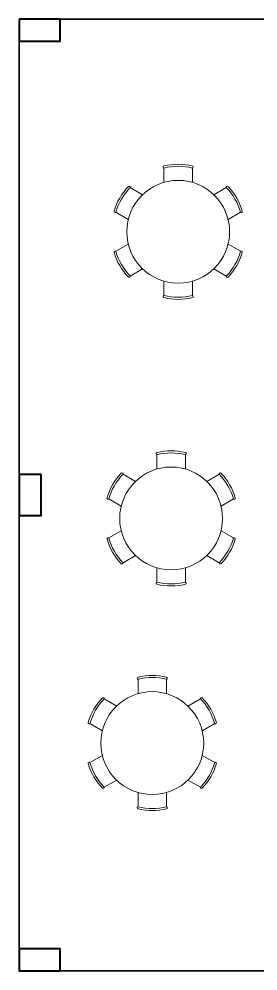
# Model space of a CAD drawing. Header units: millimetres. Extents: x 3079 to 579737, y 1565 to 1161826.
# Drawn here: x 73095 to 76859, y 679722 to 694722 of the extents above; entities that cross this region are included whole.
import ezdxf

# ---------------------------------------------------------------- set-up
doc = ezdxf.new("R2010")
doc.units = ezdxf.units.MM
doc.layers.add('1', color=7, linetype='Continuous', lineweight=35)
doc.layers.add('A_COL', color=250, linetype='Continuous', lineweight=40)
doc.layers.add('FURNITURE', color=253, linetype='Continuous', lineweight=5, transparency=0.05)

msp = doc.modelspace()

# ---------------------------------------------------------------- linework, layer by layer
at = {"layer": '1'}
for p, q in [((73095, 679722), (73095, 694722)), ((73095, 694722), (78420, 694722)), ((96879, 679722), (73095, 679722))]:
    msp.add_line(p, q, dxfattribs=at)
at = {"layer": 'A_COL'}
for points in [[(73095, 694722), (73095, 694372), (73745, 694372), (73745, 694722)], [(73445, 687547), (73095, 687547), (73095, 686897), (73445, 686897)], [(73095, 680072), (73095, 679722), (73745, 679722), (73745, 680072)]]:
    msp.add_lwpolyline(points, close=True, dxfattribs=at)
at = {"layer": 'FURNITURE'}
for p, q in [((75377, 692374), (75377, 692148)), ((75827, 692148), (75827, 692374)), ((75041, 691954), (74845, 692067)), ((76360, 692067), (76164, 691954)), ((74620, 691677), (74816, 691564)), ((76389, 691564), (76585, 691677)), ((74816, 691175), (74620, 691062)), ((76585, 691062), (76389, 691175)), ((74845, 690672), (75041, 690786)), ((76164, 690786), (76360, 690672)), ((75377, 690591), (75377, 690365)), ((75827, 690365), (75827, 690591)), ((75266, 687857), (75266, 687631)), ((75716, 687631), (75716, 687857)), ((74929, 687436), (74733, 687550)), ((76248, 687550), (76052, 687436)), ((74508, 687160), (74704, 687047)), ((76277, 687047), (76473, 687160)), ((74704, 686658), (74508, 686545)), ((76473, 686545), (76277, 686658)), ((74733, 686155), (74929, 686269)), ((76052, 686269), (76248, 686155)), ((75266, 686074), (75266, 685848)), ((75716, 685848), (75716, 686074)), ((74969, 684318), (74969, 684091)), ((75419, 684091), (75419, 684318)), ((74633, 683897), (74437, 684010)), ((75952, 684010), (75756, 683897)), ((74212, 683621), (74408, 683507)), ((75981, 683507), (76177, 683621)), ((74408, 683119), (74212, 683006)), ((76177, 683006), (75981, 683119)), ((74437, 682616), (74633, 682729)), ((75756, 682729), (75952, 682616)), ((74969, 682535), (74969, 682309)), ((75419, 682309), (75419, 682535))]:
    msp.add_line(p, q, dxfattribs=at)
for centre in [(75602, 691370), (75491, 686853), (75194, 683313)]:
    msp.add_circle(centre, 810, dxfattribs=at)
for centre, radius, start, end in [((75382, 692390), 16.9, 107.8005, 188.662), ((75602, 691505), 929, 75.978, 104.022), ((75602, 691473), 929, 75.978, 104.022), ((75822, 692390), 16.9, 351.338, 72.1995), ((75380, 692388), 14.7, 185.3119, 258.05), ((75824, 692388), 14.7, 281.95, 354.6881), ((75485, 691437), 929, 135.978, 164.022), ((75513, 691421), 929, 135.978, 164.022), ((74829, 692070), 16.9, 51.338, 132.1995), ((74831, 692071), 14.7, 341.95, 54.6881), ((76374, 692071), 14.7, 125.3119, 198.05), ((75692, 691421), 929, 15.978, 44.022), ((76376, 692070), 16.9, 47.8005, 128.662), ((75719, 691437), 929, 15.978, 44.022), ((74609, 691689), 16.9, 167.8005, 248.662), ((74609, 691687), 14.7, 245.3119, 318.05), ((76596, 691687), 14.7, 221.95, 294.6881), ((76595, 691689), 16.9, 291.338, 12.1995), ((74609, 691050), 16.9, 111.338, 192.1995), ((74609, 691052), 14.7, 41.95, 114.6881), ((75513, 691318), 929, 195.978, 224.022), ((75692, 691318), 929, 315.978, 344.022), ((76596, 691052), 14.7, 65.3119, 138.05), ((76595, 691050), 16.9, 347.8005, 68.662), ((75485, 691302), 929, 195.978, 224.022), ((75719, 691302), 929, 315.978, 344.022), ((74829, 690669), 16.9, 227.8005, 308.662), ((74831, 690668), 14.7, 305.3119, 18.05), ((76374, 690668), 14.7, 161.95, 234.6881), ((76376, 690669), 16.9, 231.338, 312.1995), ((75382, 690350), 16.9, 171.338, 252.1995), ((75380, 690351), 14.7, 101.95, 174.6881), ((75602, 691266), 929, 255.978, 284.022), ((75602, 691234), 929, 255.978, 284.022), ((75824, 690351), 14.7, 5.3119, 78.05), ((75822, 690350), 16.9, 287.8005, 8.662), ((75491, 686988), 929, 75.978, 104.022), ((75271, 687873), 16.9, 107.8005, 188.662), ((75269, 687871), 14.7, 185.3119, 258.05), ((75491, 686956), 929, 75.978, 104.022), ((75711, 687873), 16.9, 351.338, 72.1995), ((75713, 687871), 14.7, 281.95, 354.6881), ((75374, 686920), 929, 135.978, 164.022), ((75401, 686904), 929, 135.978, 164.022), ((74717, 687553), 16.9, 51.338, 132.1995), ((74719, 687554), 14.7, 341.95, 54.6881), ((76262, 687554), 14.7, 125.3119, 198.05), ((75580, 686904), 929, 15.978, 44.022), ((76264, 687553), 16.9, 47.8005, 128.662), ((75608, 686920), 929, 15.978, 44.022), ((74497, 687172), 16.9, 167.8005, 248.662), ((74497, 687170), 14.7, 245.3119, 318.05), ((76484, 687170), 14.7, 221.95, 294.6881), ((76484, 687172), 16.9, 291.338, 12.1995), ((74497, 686533), 16.9, 111.338, 192.1995), ((75374, 686785), 929, 195.978, 224.022), ((74497, 686535), 14.7, 41.95, 114.6881), ((75401, 686801), 929, 195.978, 224.022), ((75580, 686801), 929, 315.978, 344.022), ((75608, 686785), 929, 315.978, 344.022), ((76484, 686535), 14.7, 65.3119, 138.05), ((76484, 686533), 16.9, 347.8005, 68.662), ((74717, 686152), 16.9, 227.8005, 308.662), ((74719, 686151), 14.7, 305.3119, 18.05), ((76262, 686151), 14.7, 161.95, 234.6881), ((76264, 686152), 16.9, 231.338, 312.1995), ((75269, 685834), 14.7, 101.95, 174.6881), ((75271, 685832), 16.9, 171.338, 252.1995), ((75491, 686749), 929, 255.978, 284.022), ((75491, 686717), 929, 255.978, 284.022), ((75713, 685834), 14.7, 5.3119, 78.05), ((75711, 685832), 16.9, 287.8005, 8.662), ((74974, 684333), 16.9, 107.8005, 188.662), ((74972, 684332), 14.7, 185.3119, 258.05), ((75194, 683448), 929, 75.978, 104.022), ((75194, 683417), 929, 75.978, 104.022), ((75414, 684333), 16.9, 351.338, 72.1995), ((75416, 684332), 14.7, 281.95, 354.6881), ((75077, 683381), 929, 135.978, 164.022), ((75105, 683365), 929, 135.978, 164.022), ((74421, 684014), 16.9, 51.338, 132.1995), ((74423, 684015), 14.7, 341.95, 54.6881), ((75966, 684015), 14.7, 125.3119, 198.05), ((75284, 683365), 929, 15.978, 44.022), ((75968, 684014), 16.9, 47.8005, 128.662), ((75311, 683381), 929, 15.978, 44.022), ((74201, 683633), 16.9, 167.8005, 248.662), ((74201, 683630), 14.7, 245.3119, 318.05), ((76188, 683630), 14.7, 221.95, 294.6881), ((76187, 683633), 16.9, 291.338, 12.1995), ((74201, 682993), 16.9, 111.338, 192.1995), ((75077, 683246), 929, 195.978, 224.022), ((74201, 682996), 14.7, 41.95, 114.6881), ((75105, 683261), 929, 195.978, 224.022), ((75284, 683261), 929, 315.978, 344.022), ((75311, 683246), 929, 315.978, 344.022), ((76188, 682996), 14.7, 65.3119, 138.05), ((76187, 682993), 16.9, 347.8005, 68.662), ((74421, 682613), 16.9, 227.8005, 308.662), ((74423, 682611), 14.7, 305.3119, 18.05), ((75966, 682611), 14.7, 161.95, 234.6881), ((75968, 682613), 16.9, 231.338, 312.1995), ((74974, 682293), 16.9, 171.338, 252.1995), ((74972, 682294), 14.7, 101.95, 174.6881), ((75194, 683210), 929, 255.978, 284.022), ((75194, 683178), 929, 255.978, 284.022), ((75416, 682294), 14.7, 5.3119, 78.05), ((75414, 682293), 16.9, 287.8005, 8.662)]:
    msp.add_arc(centre, radius, start, end, dxfattribs=at)

doc.saveas('drawing.dxf')
